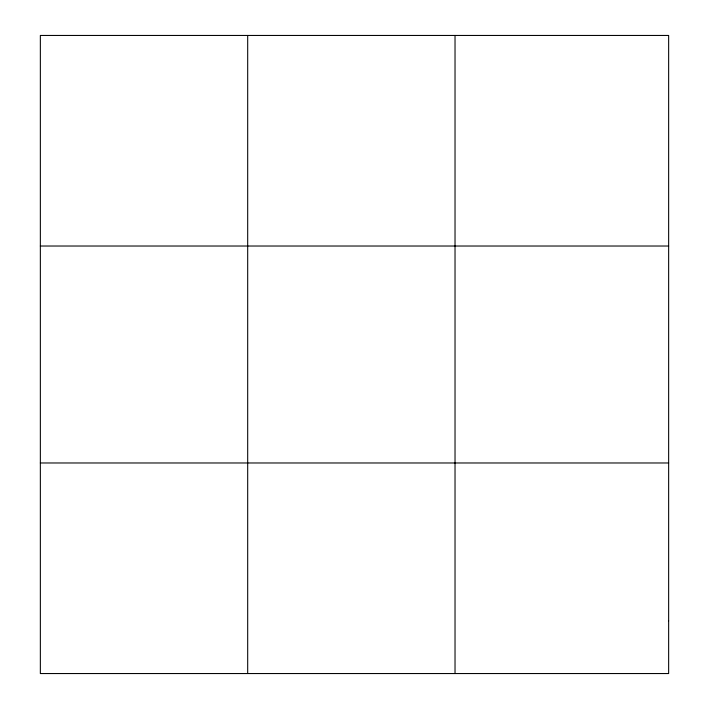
<?xml version="1.0" encoding="UTF-8"?>
<svg xmlns="http://www.w3.org/2000/svg" width="709" height="709" viewBox="0 0 709 709"><rect width="100%" height="100%" fill="white"/><g stroke="black" fill="none" stroke-linecap="round" stroke-linejoin="round"><path stroke-width="1.06" d="M247.689 673.55L247.689 35.45M455.027 673.55L455.027 35.45M40.351 246.023L668.649 246.023M40.351 462.977L668.649 462.977M668.649 620.907L668.649 673.55L40.351 673.55L40.351 35.45L668.649 35.45L668.649 620.907"/></g></svg>
